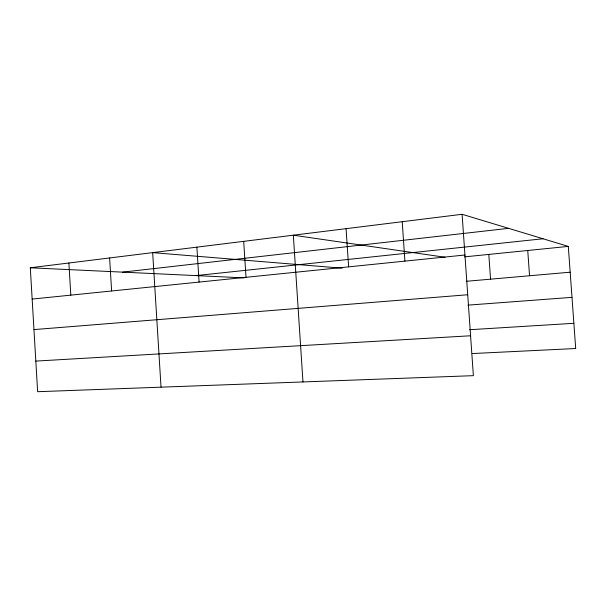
<?xml version="1.0" encoding="UTF-8"?>
<svg xmlns="http://www.w3.org/2000/svg" width="606" height="606" viewBox="0 0 606 606"><rect width="100%" height="100%" fill="white"/><g stroke="black" fill="none" stroke-linecap="round" stroke-linejoin="round"><path stroke-width="0.91" d="M462.098 214.289L473.369 375.667L37.633 391.711L30.3 267.784L462.098 214.289L568.307 246.4L575.7 348.518L472.218 353.556M122.601 272.139L508.563 228.341M195.874 275.601L543.059 238.764M32.148 299.076L464.946 255.012M464.522 256.868L568.307 246.4M466.226 281.305L570.17 272.2M33.959 329.596L467.718 294.751M467.893 305.136L571.996 297.349M469.612 329.717L573.874 323.301M35.822 361.093L470.589 335.769M30.3 267.784L244.036 277.874M342.064 268.185L152.667 252.626L161.029 387.166M445.062 257.262L293.334 235.196L302.97 381.939M527.743 250.49L529.546 275.76M488.815 254.414L490.565 279.177M402.217 221.713L404.914 261.125M346.071 228.667L348.632 266.86M243.688 241.347L246.006 277.306M196.874 247.15L199.086 282.085M109.61 257.959L111.625 290.986M68.879 263.004L70.811 295.145"/></g></svg>
